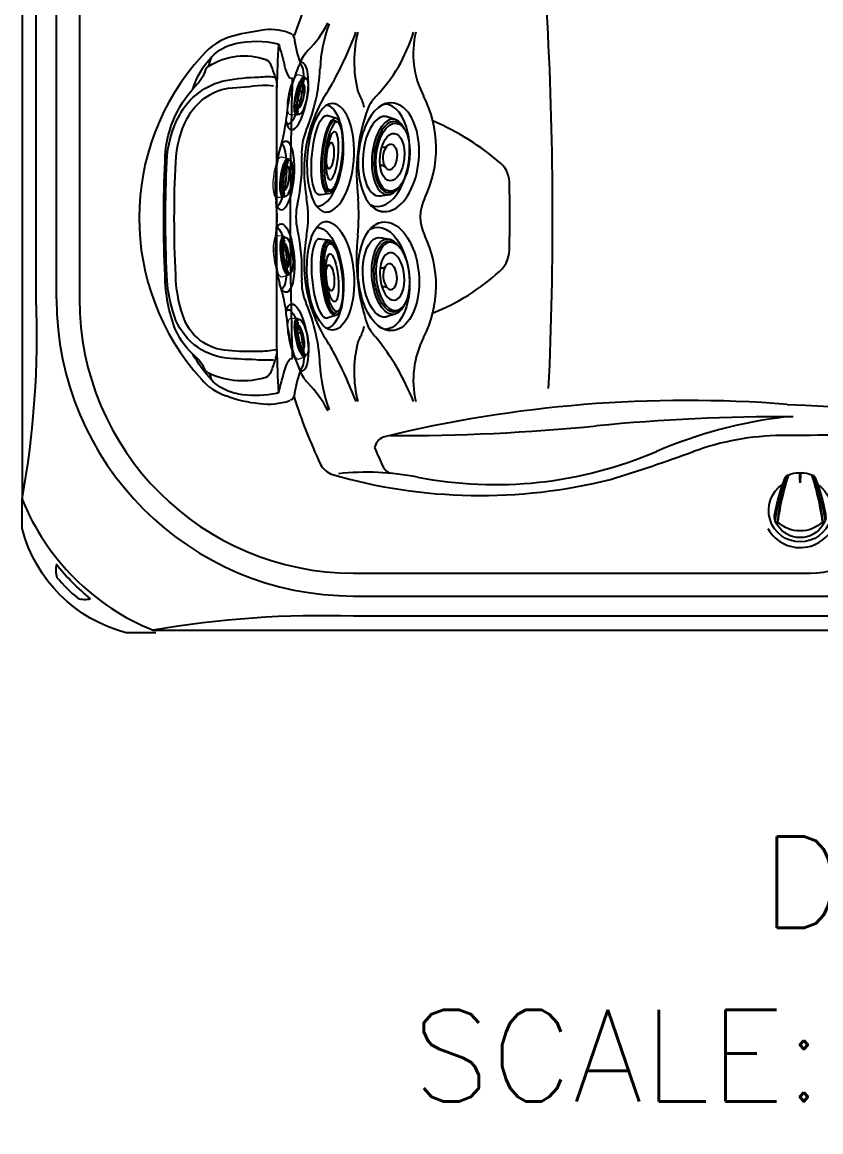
# Model space of a CAD drawing. Extents: x 937 to 1030, y 796 to 934.
# Drawn here: x 937.25 to 972.19, y 796.5 to 845.06 of the extents above; entities that cross this region are included whole.
import ezdxf
from ezdxf.enums import TextEntityAlignment as Align

# ---------------------------------------------------------------- set-up
doc = ezdxf.new("R2010")
doc.units = 0
doc.header["$MEASUREMENT"] = 0
doc.layers.add('1', color=4, linetype='Continuous')
doc.layers.add('DIM', color=3, linetype='Continuous')
doc.styles.add('SIMPLEX', font='simplex')

# ---------------------------------------------------------------- blocks, each defined once
blk = doc.blocks.new('2014MJ1')
at = {"layer": '1', "color": 4, "linetype": 'Continuous'}
for p, q in [((-1.578, -1.077), (-1.491, -1.472)), ((-0.398, -1.392), (-0.366, -1.272)), ((0.732, -1.396), (0.707, -1.269)), ((1.825, -1.472), (1.912, -1.077))]:
    blk.add_line(p, q, dxfattribs=at)
at = {"layer": '1', "color": 4, "linetype": 'Continuous', "extrusion": (0, 0, -1)}
blk.add_ellipse((0.167, -1.077), major_axis=(1.745, 0), ratio=0.274322, start_param=3.020812, end_param=6.403966, dxfattribs=at)
at = {"layer": '1', "color": 3, "linetype": 'Continuous', "extrusion": (0, 0, -1)}
blk.add_ellipse((0.161, -1.463), major_axis=(1.557, 0.007), ratio=0.247797, start_param=2.802725, end_param=6.544199, dxfattribs=at)
at = {"layer": '1', "color": 4, "linetype": 'Continuous', "extrusion": (0, 0, -1)}
for centre, major_axis, ratio in [((0.167, -1.471), (1.658, 0), 0.277355), ((0.167, -1.394), (0.565, -0.002), 0.304363)]:
    blk.add_ellipse(centre, major_axis=major_axis, ratio=ratio, dxfattribs=at)
at = {"layer": '1', "color": 3, "linetype": 'Continuous', "extrusion": (0, 0, -1)}
for centre, major_axis, ratio in [((0.168, -1.542), (1.498, -0.011), 0.252895), ((0.176, -1.488), (1.053, 0.001), 0.244531)]:
    blk.add_ellipse(centre, major_axis=major_axis, ratio=ratio, dxfattribs=at)
blk = doc.blocks.new('2014MJ2')
at = {"layer": '1', "color": 4, "linetype": 'Continuous'}
for p, q in [((-1.79, -0.884), (-1.708, -1.222)), ((1.602, -1.264), (1.693, -0.861))]:
    blk.add_line(p, q, dxfattribs=at)
for centre, radius, start, end in [((-0.718, -0.841), 0.27, 323.5571, 12.4638), ((0.606, -0.846), 0.257, 167.0052, 217.2529)]:
    blk.add_arc(centre, radius, start, end, dxfattribs=at)
for centre, major_axis, ratio, start_param, end_param in [((-0.05, -0.824), (-1.745, 0), 0.472022, 2.973716, 6.440071), ((-0.05, -1.191), (-1.659, 0), 0.479422, 2.471507, 7.03403)]:
    blk.add_ellipse(centre, major_axis=major_axis, ratio=ratio, start_param=start_param, end_param=end_param, dxfattribs=at)
at = {"layer": '1', "color": 3, "linetype": 'Continuous'}
blk.add_ellipse((-0.05, -1.249), major_axis=(-1.562, 0), ratio=0.486682, start_param=2.662218, end_param=6.9039, dxfattribs=at)
for centre, major_axis, ratio in [((-0.05, -1.31), (-1.499, 0.014), 0.490556), ((-0.05, -1.276), (-1.044, 0.01), 0.509137)]:
    blk.add_ellipse(centre, major_axis=major_axis, ratio=ratio, dxfattribs=at)
at = {"layer": '1', "color": 4, "linetype": 'Continuous'}
blk.add_ellipse((-0.05, -1.187), major_axis=(-0.564, 0), ratio=0.533197, dxfattribs=at)
blk = doc.blocks.new('2014M1')
at = {"layer": '1', "color": 4, "linetype": 'Continuous', "lineweight": 15}
for p, q in [((-0.901, -0.243), (-0.857, -0.521)), ((-0.231, -0.44), (-0.23, -0.505)), ((0.23, -0.505), (0.231, -0.44)), ((0.857, -0.521), (0.901, -0.243))]:
    blk.add_line(p, q, dxfattribs=at)
at = {"layer": '1', "color": 3, "linetype": 'Continuous'}
for centre, radius, start, end in [((-0.374, -1.133), 0.665, 101.3021, 119.1849), ((0, -3.007), 2.577, 77.9081, 101.3021), ((0.435, -0.977), 0.5, 58.1847, 77.9081)]:
    blk.add_arc(centre, radius, start, end, dxfattribs=at)
at = {"layer": '1', "color": 4, "linetype": 'Continuous', "lineweight": 15}
for centre, major_axis, ratio, start_param, end_param in [((0, -0.243), (-0.901, 0), 0.269705, 3.055928, 6.36885), ((-0.002, -0.523), (-0.859, -0.005), 0.272006, 2.75067, 6.690134)]:
    blk.add_ellipse(centre, major_axis=major_axis, ratio=ratio, start_param=start_param, end_param=end_param, dxfattribs=at)
at = {"layer": '1', "color": 3, "linetype": 'Continuous'}
for centre, major_axis, ratio, start_param, end_param in [((0, -0.538), (-0.826, 0), 0.255142, 2.85021, 6.573343), ((0, -0.512), (-0.548, 0.001), 0.27151, 6.136025, 9.578986)]:
    blk.add_ellipse(centre, major_axis=major_axis, ratio=ratio, start_param=start_param, end_param=end_param, dxfattribs=at)
blk.add_ellipse((0, -0.612), major_axis=(-0.793, -0.001), ratio=0.271001, dxfattribs=at)
at = {"layer": '1', "color": 4, "linetype": 'Continuous', "lineweight": 15}
blk.add_ellipse((0, -0.509), major_axis=(-0.23, 0), ratio=0.275384, dxfattribs=at)
blk = doc.blocks.new('2014P')
at = {"layer": '1', "color": 4, "linetype": 'Continuous'}
for centre, radius, start, end in [((2.834, 1.217), 6.231, 92.5144, 105.3655), ((2.598, 5.426), 2.016, 69.0282, 91.0646), ((2.383, 4.898), 2.586, 52.1126, 68.7639), ((2.603, 0.812), 6.761, 113.7108, 134.311), ((1.061, 4.033), 3.194, 84.9302, 111.6135), ((1.201, 3.378), 4.512, 33.2247, 52.1126), ((3.658, 4.987), 1.574, 30.4778, 33.2247), ((36.329, -36.331), 56.928, 132.4853, 137.5248), ((25.56, -6.518), 23.931, 149.1399, 151.8247), ((4.986, 5.769), 0.0338, 338.714, 30.4778), ((4.374, 4.385), 0.0521, 164.0369, 210.1576), ((5.754, 4.09), 1.463, 151.8247, 167.7875), ((151.7, -151.7), 214.537, 133.36444, 136.63559), ((4.978, 4.736), 0.75, 210.1576, 218.5816), ((-2.232, -1.259), 4.806, 135.4815, 178.7997), ((-3.878, -2.652), 3.565, 152.1796, 178.5033), ((-5.399, -2.611), 2.043, 178.5284, 212.5705), ((-3.606, -1.466), 4.17, 212.5705, 238.3256), ((-3.559, -6.927), 2.746, 110.129, 120.0584), ((-4.318, -4.912), 0.592, 96.9709, 108.2792), ((-4.384, -4.376), 0.0526, 61.967, 96.9709), ((-4.85, -5.146), 0.953, 52.33, 58.9636), ((-11.301, 5.675), 12.046, 297.4064, 301.9082), ((-5.772, -4.976), 0.0457, 238.3256, 289.8183)]:
    blk.add_arc(centre, radius, start, end, dxfattribs=at)
at = {"layer": '1', "color": 3, "linetype": 'Continuous'}
for centre, radius, start, end in [((1.442, 8.608), 1.397, 265.9359, 288.6402), ((2.898, 4.292), 3.158, 105.432, 108.6402), ((2.117, 7.087), 0.256, 73.6359, 103.4076), ((3.312, 10.926), 3.765, 252.6436, 254.3033), ((6.677, -0.75), 9.167, 116.6777, 118.5706), ((1.172, 4.143), 3.352, 27.3166, 70.4429), ((0.633, 4.189), 2.712, 51.1658, 116.4426), ((2.323, 0.791), 6.507, 116.4426, 132.5316), ((-5.492, -3.42), 12.48, 45.2457, 51.1658), ((36.912, -36.915), 57.674, 132.53159, 137.46816), ((25.901, 28.244), 32.109, 225.2457, 226.6105), ((-16.138, 14.833), 22.381, 333.4631, 334.9369), ((3.748, 5.533), 0.429, 334.9369, 20.2035), ((2.628, 5.462), 1.406, 315.0323, 333.4631), ((-2.068, -1.156), 4.777, 137.4682, 162.8817), ((-3.773, -0.631), 2.993, 162.8817, 213.1781), ((-8.741, -1.179), 1.704, 332.1001, 0.6795), ((0.994, -6.809), 9.446, 150.7844, 153.2858), ((-7.011, -2.095), 0.254, 152.1001, 202.2906), ((-4.419, -1.546), 2.9, 192.854, 244.17), ((0.832, 2.601), 8.618, 214.4038, 224.084), ((-2.563, -1.139), 3.592, 218.9035, 229.8014), ((-5.397, -2.735), 1.284, 295.9253, 315.689), ((-5.544, -3.711), 0.466, 252.7465, 290.3957), ((-15.477, 17.999), 24.338, 294.497, 295.9253)]:
    blk.add_arc(centre, radius, start, end, dxfattribs=at)
at = {"layer": '1', "color": 2, "linetype": 'Continuous'}
for centre, radius, start, end in [((2.371, 0.914), 6.06, 116.6364, 133.665), ((0.683, 4.38), 2.205, 47.9452, 117.7904), ((-4.791, -2.248), 10.8, 42.9754, 49.9373), ((110.534, -110.013), 156.639, 132.35106, 133.04178), ((32.641, -32.643), 51.25, 132.2421, 137.758), ((0.602, 2.479), 3.638, 34.1216, 46.4183), ((400127.582, -400130.753), 565868.693, 134.99919368, 135.00035365), ((-1.99, -1.263), 4.517, 137.1289, 162.7112), ((-3.904, -0.668), 2.513, 162.6823, 214.9215), ((192.321, 165.302), 259.505, 220.17391, 220.50129), ((-3.307, -1.787), 2.233, 220.5013, 233.5479), ((121.626, -121.206), 172.411, 137.005, 137.63165)]:
    blk.add_arc(centre, radius, start, end, dxfattribs=at)
blk = doc.blocks.new('2014AV')
at = {"layer": '1', "color": 4, "linetype": 'Continuous'}
for p, q in [((0.59, 1.004), (0.59, 0.984)), ((-1.575, 0.526), (-1.575, 0.501)), ((-1.575, -0.526), (-1.575, -0.501)), ((0.59, -1.004), (0.59, -0.984))]:
    blk.add_line(p, q, dxfattribs=at)
at = {"layer": '1', "color": 3, "linetype": 'Continuous'}
for centre, radius, start, end in [((1.863, -9.907), 10.984, 96.6541, 108.31), ((1.993, -10.4), 11.47, 96.9096, 108.1923), ((1.812, -8.247), 9.441, 98.3836, 110.9675), ((-0.553, 0), 1.42, 316.9149, 43.0851), ((1.993, 10.4), 11.47, 251.8075, 263.0906), ((1.863, 9.907), 10.984, 251.69, 263.3459), ((1.812, 8.247), 9.441, 249.0325, 261.6164)]:
    blk.add_arc(centre, radius, start, end, dxfattribs=at)
at = {"layer": '1', "color": 4, "linetype": 'Continuous'}
for centre, radius, start, end in [((1.395, -6.282), 7.499, 99.8076, 112.3308), ((-0.026, 0), 1.375, 213.7428, 146.1868), ((0.245, 0.369), 0.749, 74.9364, 99.8197), ((-0.057, 0.071), 1.135, 55.2054, 64.0447), ((0, 0), 1.161, 301.8524, 58.1476), ((-0.289, 0), 1.391, 159.0842, 178.2857), ((-1.092, 0.334), 0.53, 153.9073, 159.3255), ((-1.341, 0.387), 0.29, 113.0683, 141.3707), ((-0.289, 0), 1.391, 181.7148, 200.9164), ((-1.092, -0.334), 0.53, 200.6745, 206.0927), ((-1.341, -0.387), 0.29, 218.6293, 246.9317), ((1.395, 6.282), 7.499, 247.6692, 260.1924), ((0.245, -0.369), 0.749, 260.1803, 285.0636), ((-0.057, -0.071), 1.135, 295.9553, 304.7946)]:
    blk.add_arc(centre, radius, start, end, dxfattribs=at)
at = {"layer": '1', "color": 2, "linetype": 'Continuous'}
for centre, radius, start, end in [((-1.716, 0), 0.0554, 311.3619, 48.6386), ((15.926, 321.236), 321.68, 266.86338, 266.93396), ((-1.28, 0), 0.0163, 273.066, 86.934), ((16.137, -325.179), 325.628, 93.06604, 93.13577)]:
    blk.add_arc(centre, radius, start, end, dxfattribs=at)
blk = doc.blocks.new('19-TRH HL')
at = {"layer": '1', "color": 3, "linetype": 'Continuous'}
for p, q in [((1.5, 14.5), (1.5, 59.377)), ((2.5, 59.377), (2.5, 14.5)), ((0.614, 14.5), (0.614, 36.939)), ((34.188, 3.638), (34.185, 3.628)), ((14.5, 2.5), (34.191, 2.501)), ((14.5, 1.5), (35.948, 1.5)), ((35.948, 0.614), (14.5, 0.614))]:
    blk.add_line(p, q, dxfattribs=at)
at = {"layer": '1', "color": 4, "linetype": 'Continuous'}
for points in [[(92.647, 68.145, 0.202913), (86.915, 73.877), (5.732, 73.877, 0.202913), (0, 68.145), (0, 5.732, 0.202913), (5.732, 0), (86.915, 0, 0.202913), (92.647, 5.732)], [(2.992, 1.38, -0.052002), (1.495, 2.877, 0.145561), (1.519, 2.314, 0.041549), (2.434, 1.4, 0.138511)]]:
    blk.add_lwpolyline(points, format="xyb", close=True, dxfattribs=at)
blk.add_lwpolyline([(5.848, -0.116), (4.599, -0.116, -0.06455), (4.536, -0.107, -0.269989), (0.008, 4.419, -0.064627), (0, 4.483), (0, 5.732)], format="xyb", dxfattribs=at)
at = {"layer": '1', "color": 3, "linetype": 'Continuous'}
for centre, radius, start, end in [((170.357, -28.631), 167.617, 160.49804, 160.96897), ((12.007, 15.188), 11.173, 97.1804, 104.2013), ((10.884, 24.103), 2.187, 65.428, 97.1804), ((8.805, 28.968), 5.157, 315.9564, 332.3948), ((19.25, 24.333), 6.226, 159.2506, 177.7777), ((9.922, 23.426), 2.675, 104.2013, 140.5827), ((11.717, 25.927), 0.178, 6.8759, 54.4826), ((16.578, 26.514), 4.719, 186.8759, 200.8872), ((-1.599, 32.253), 17.304, 331.4367, 339.4273), ((19.935, 24.894), 5.412, 166.3121, 193.3187), ((10.423, 28.198), 6.994, 316.0819, 343.1682), ((21.151, 25.237), 4.044, 166.6066, 207.2826), ((13.77, 24.166), 1.751, 135.9564, 158.6932), ((15.619, 18.051), 10.502, 137.6614, 222.2282), ((18.46, 22.017), 6.907, 156.222, 176.2367), ((5.454, 24.868), 7.579, 336.8831, 357.7777), ((7.994, 27.019), 6.376, 324.9804, 331.4372), ((18.759, 20.104), 6.429, 149.5645, 190.6248), ((16.26, 24.137), 1.665, 197.1206, 206.5959), ((13.554, 22.666), 1.417, 8.7145, 30.3224), ((16.74, 22.114), 1.776, 136.0819, 154.8699), ((13.137, 21.104), 4.973, 334.0226, 27.2826), ((23, 20.003), 8.373, 159.9848, 187.5472), ((3.249, 23.379), 8.368, 342.1687, 353.7655), ((14.735, 20.906), 2.511, 156.8831, 182.9954), ((13.662, 12.092), 11.067, 48.9613, 66.975), ((17.628, 19.449), 6.557, 167.9584, 185.9494), ((4.691, 20.381), 7.546, 346.8715, 2.9954), ((20.177, 19.576), 1.145, 355.2509, 48.9613), ((-41.985, 18.095), 63.318, 358.83821, 1.25399), ((5.069, 18.044), 6.08, 351.6825, 6.847), ((14.488, 18.096), 2.513, 166.8715, 193.1239), ((8, 18.096), 4.516, 349.5021, 10.493), ((4.764, 18.196), 9.96, 354.6827, 4.0685), ((19.312, 18.096), 1.895, 154.0226, 205.9726), ((4.693, 15.812), 7.544, 356.9953, 13.1239), ((17.618, 16.732), 6.546, 176.2138, 193.593), ((18.764, 16.088), 6.434, 169.3879, 210.4112), ((23.575, 16.256), 8.951, 173.4747, 199.1562), ((13.134, 15.087), 4.976, 332.859, 25.9726), ((19.987, 16.699), 1.337, 312.2735, 4.8413), ((14.427, 22.815), 9.603, 291.756, 312.2735), ((5.616, 13.223), 5.973, 4.7282, 19.0725), ((14.733, 15.285), 2.51, 176.9953, 203.1173), ((-40.401, 12.966), 41.043, 349.8494, 2.1423), ((14.5, 14.5), 13, 180.0001, 269.9999), ((14.5, 14.5), 12, 180.0006, 269.9994), ((5.455, 11.324), 7.578, 2.3755, 23.1173), ((18.399, 14.161), 6.846, 183.7342, 204.2797), ((13.416, 13.604), 1.576, 329.4235, 349.1393), ((16.807, 14.162), 1.887, 206.5418, 224.7393), ((7.961, 9.15), 6.416, 28.3905, 35.0128), ((15.55, 12.343), 0.904, 149.4235, 166.2884), ((7.208, 6.119), 10.644, 21.4231, 39.1134), ((21.215, 10.944), 4.104, 152.859, 193.044), ((-2.124, 3.7), 17.88, 20.6583, 28.3905), ((19.844, 11.296), 5.323, 166.2884, 193.8892), ((18.081, 9.336), 6.254, 161.3137, 171.644), ((13.608, 11.91), 1.555, 201.2757, 224.1121), ((19.493, 11.907), 6.472, 182.3755, 200.4089), ((9.578, 12.414), 2.244, 219.3069, 252.9693), ((8.684, 7.137), 5.304, 27.7347, 44.1121), ((10.791, 15.016), 5.102, 248.499, 265.3828), ((11.641, 10.308), 0.26, 290.5034, 345.9766), ((10.792, 12.736), 2.835, 261.6606, 288.8687), ((36.259, 18.109), 25.619, 197.9897, 205.0525), ((33.336, -74.987), 84.333, 89.73199, 95.58304), ((16.387, 98.405), 89.885, 269.81215, 275.58304), ((16.095, 7.815), 0.711, 114.89, 164.5497), ((33.317, -2.979), 11.503, 90.4736, 110.1086), ((36.688, -410.881), 419.418, 89.78103, 90.4736), ((40.862, 18.876), 27.677, 203.1305, 205.047), ((5.377, 73.333), 69.763, 286.96558, 290.10861), ((13.873, 7.7), 0.933, 208.0588, 251.0431), ((20.042, 29.162), 23.263, 253.8465, 284.1622), ((16.282, 7.39), 0.545, 205.047, 252.0398), ((34.034, 5.242), 1.621, 209.271, 354.453), ((34.42, 6.514), 4.02, 266.7313, 331.5652), ((13.037, -41.426), 42.065, 88.0076, 100.0008)]:
    blk.add_arc(centre, radius, start, end, dxfattribs=at)
at = {"layer": '1', "color": 2}
for centre, radius, start, end in [((-137.238, 18.077), 160.445, 357.32108, 3.23502), ((29.074, -45.823), 55.882, 85.4917, 103.7461), ((48.29, 311.641), 302.118, 267.18766, 272.0158), ((35.854, -11.182), 20.665, 96.8457, 113.1029), ((20.694, 24.265), 17.888, 259.0277, 293.217), ((15.057, -4.81), 11.729, 79.0277, 95.9943)]:
    blk.add_arc(centre, radius, start, end, dxfattribs=at)
at = {"layer": '1', "color": 3, "linetype": 'Continuous'}
for centre, major_axis, ratio, start_param, end_param in [((11.873, 23.48), (0.263, 1.317), 0.272977, 2.913521, 6.282907), ((12.009, 23.376), (0.237, 1.468), 0.309161, 2.478655, 6.487275), ((13.437, 20.679), (0.155, 2.379), 0.40668, 6.162064, 9.732494), ((13.079, 20.777), (0.199, 2.211), 0.43529, 3.136206, 6.240843), ((13.409, 20.682), (0.167, 2.377), 0.462372, 3.137145, 6.252784), ((15.968, 20.704), (0.203, 2.376), 0.529449, 6.228651, 9.421435), ((15.695, 20.788), (0.21, 2.236), 0.55215, 2.921615, 6.337403), ((16.001, 20.7), (0.209, 2.374), 0.569036, 2.845332, 6.728479), ((11.437, 19.899), (0.115, 1.502), 0.306498, 2.671464, 6.714081), ((11.233, 19.919), (-0.104, -1.348), 0.241905, 6.276885, 9.396647)]:
    blk.add_ellipse(centre, major_axis=major_axis, ratio=ratio, start_param=start_param, end_param=end_param, dxfattribs=at)
at = {"layer": '1', "color": 3, "linetype": 'Continuous', "extrusion": (0, 0, -1)}
for centre, major_axis, ratio, start_param, end_param in [((13.437, 15.513), (0.155, -2.379), 0.40668, 6.162064, 9.732494), ((16.001, 15.492), (0.209, -2.374), 0.569036, 2.845332, 6.728479), ((11.437, 16.293), (0.115, -1.502), 0.306498, 2.671464, 6.714081), ((11.233, 16.273), (-0.104, 1.348), 0.241905, 6.276885, 9.396647), ((13.079, 15.415), (0.199, -2.211), 0.43529, 3.136206, 6.240843), ((13.409, 15.51), (0.167, -2.377), 0.462372, 3.137145, 6.252784), ((15.968, 15.488), (0.203, -2.376), 0.529449, 6.228651, 9.421435), ((15.695, 15.404), (0.21, -2.236), 0.55215, 2.921615, 6.337403), ((11.873, 12.712), (0.263, -1.317), 0.272977, 2.913521, 6.282907), ((12.009, 12.816), (0.237, -1.468), 0.309161, 2.478655, 6.487275)]:
    blk.add_ellipse(centre, major_axis=major_axis, ratio=ratio, start_param=start_param, end_param=end_param, dxfattribs=at)
at = {"layer": '1', "color": 1, "linetype": 'Continuous', "xscale": -1}
for name, p, rotation in [('2014P', (11.742, 18.022), 134.9999999999995), ('2014M1', (11.665, 23.484), 78.57012415338575), ('2014M1', (11.006, 19.858), 83.2578635833256), ('2014MJ1', (12.069, 15.454), 95.59310688714427), ('2014MJ2', (14.917, 15.323), 95.03379990763871), ('2014AV', (34.034, 5.217), 90)]:
    blk.add_blockref(name, p, dxfattribs=dict(at, rotation=rotation))
at = {"layer": '1', "color": 1, "linetype": 'Continuous'}
for name, p, rotation in [('2014MJ1', (12.069, 20.737), 84.40689311285571), ('2014MJ2', (14.917, 20.868), 84.96620009236129), ('2014M1', (11.006, 16.333), 96.74213641667437), ('2014M1', (11.665, 12.707), 101.4298758466143)]:
    blk.add_blockref(name, p, dxfattribs=dict(at, rotation=rotation))

msp = doc.modelspace()

# ---------------------------------------------------------------- block references
at = {"layer": '1'}
msp.add_blockref('19-TRH HL', (937.254, 818.443), dxfattribs=at)

# ---------------------------------------------------------------- texts
at = {"layer": 'DIM', "style": 'SIMPLEX'}
for s, p in [('DOOR SIDE', (984.152, 805.423)), ('SCALE: 1/4" = 1\'-0"', (984.224, 797.83))]:
    msp.add_text(s, height=4, dxfattribs=at).set_placement(p, align=Align.CENTER)

doc.saveas('drawing.dxf')
